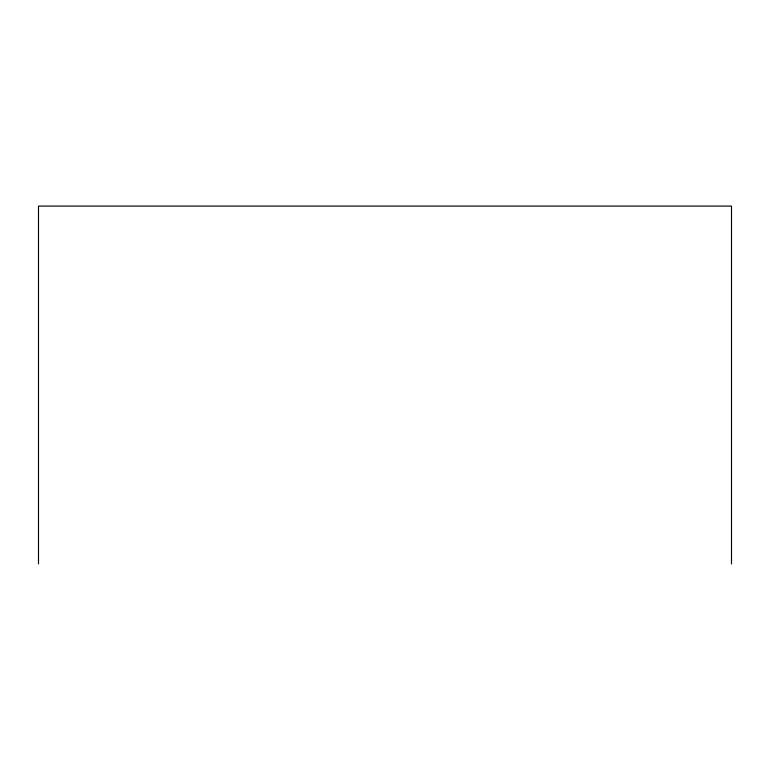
<?xml version="1.0" encoding="UTF-8"?>
<svg xmlns="http://www.w3.org/2000/svg" width="770" height="770" viewBox="0 0 770 770"><rect width="100%" height="100%" fill="white"/><g stroke="black" fill="none" stroke-linecap="round" stroke-linejoin="round"><path stroke-width="1.16" d="M731.5 563.909L731.5 206.091L38.5 206.091L38.5 563.909"/></g></svg>
